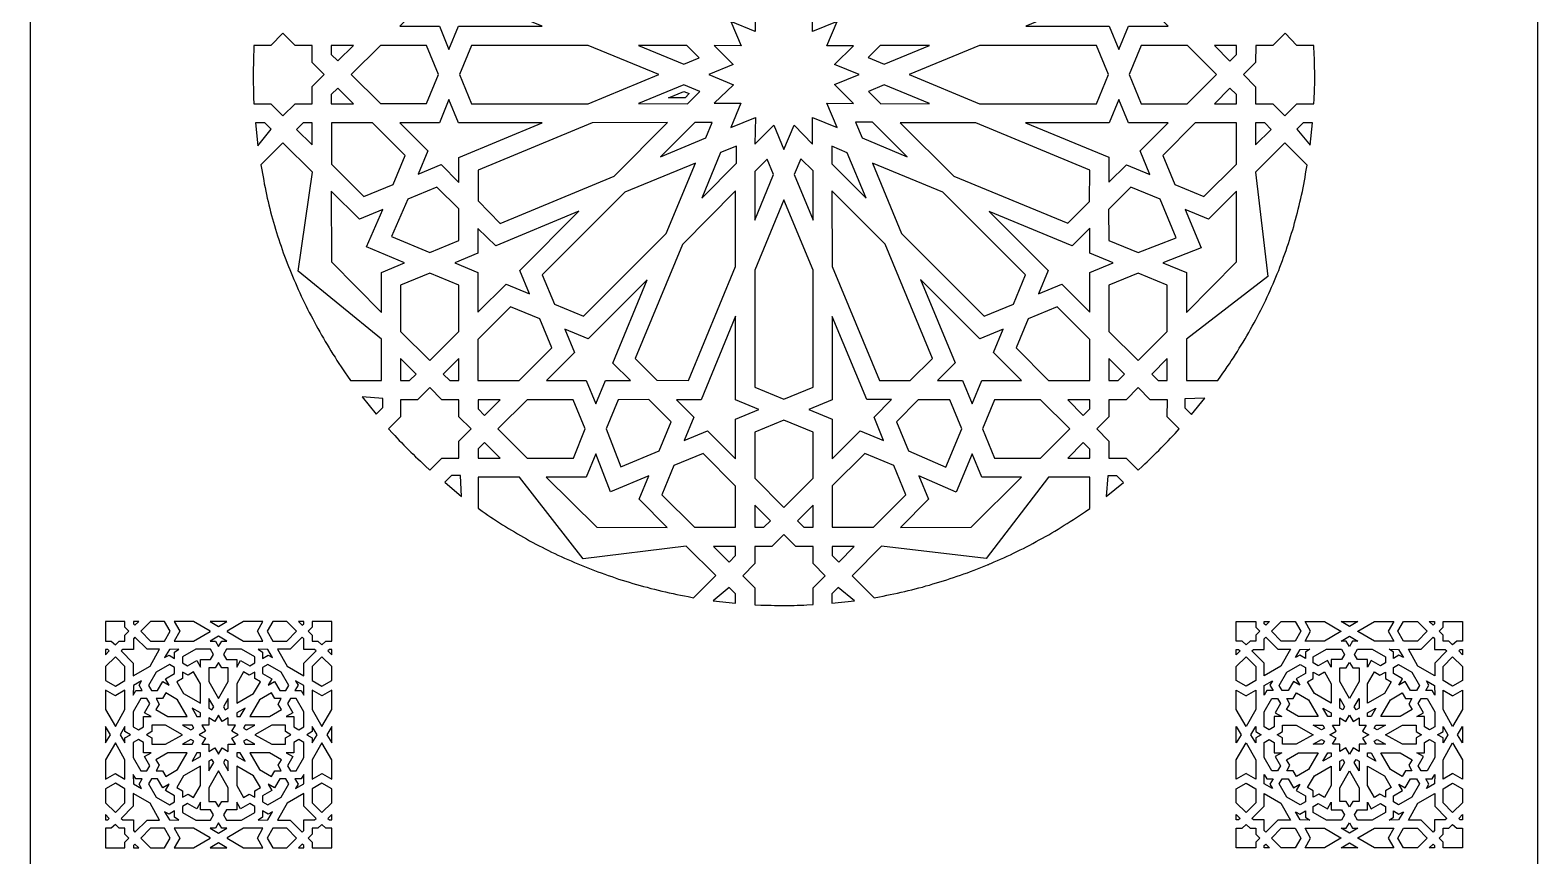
# Model space of a CAD drawing. Extents: x -500 to 500, y -1000 to 1000.
# Drawn here: x -500 to 500, y -80 to 467 of the extents above; entities that cross this region are included whole.
import ezdxf

# ---------------------------------------------------------------- set-up
doc = ezdxf.new("R2010")
doc.units = 0
doc.layers.add('LAYER_1', color=18, linetype='CONTINUOUS')

msp = doc.modelspace()

# ---------------------------------------------------------------- linework, layer by layer
at = {"layer": 'LAYER_1'}
for points in [[(-500, -1000), (500, -1000), (500, 1000), (-500, 1000)], [(-242.7, 503.8), (-236.3, 488.4), (-254.9, 469.7), (-228.6, 469.7), (-222.2, 454.3), (-215.8, 469.8), (-160.3, 469.7), (-215.6, 492.5), (-215.6, 509.1), (-227.3, 497.4)], [(222.1, 454.3), (228.5, 469.7), (254.8, 469.7), (236.2, 488.3), (242.6, 503.8), (227.2, 497.4), (215.4, 509.1), (215.4, 492.7), (160.3, 469.7), (215.7, 469.7)], [(-332.3, 465.1), (-340.3, 457), (-351.6, 457), (-351.7, 452.9), (-351.8, 450.8), (-351.9, 448.6), (-351.9, 446.4), (-351.9, 444.2), (-352, 442.1), (-352, 439.9), (-352, 437.7), (-352, 435.5), (-352, 433.3), (-352, 431.2), (-351.9, 429), (-351.9, 426.8), (-351.8, 424.6), (-351.8, 422.4), (-351.6, 418.3), (-340.4, 418.3), (-332.3, 410.3), (-324.3, 418.3), (-313, 418.3), (-313, 429.7), (-304.9, 437.7), (-313, 445.7), (-313, 457), (-324.3, 457)], [(340.2, 418.3), (351.4, 418.3), (351.6, 421.3), (351.7, 422.4), (351.7, 423.5), (351.8, 424.6), (351.8, 425.7), (351.9, 426.8), (351.9, 428.9), (352, 431.1), (352, 433.3), (352, 435.5), (352, 437.7), (352, 439.9), (351.9, 442), (351.9, 444.2), (351.9, 446.4), (351.8, 448.6), (351.7, 450.7), (351.5, 457), (340.2, 457), (332.3, 465), (324.2, 457), (312.9, 457), (312.8, 445.7), (304.8, 437.7), (312.8, 429.6), (312.8, 418.3), (324.2, 418.3), (332.2, 410.3)], [(-300.3, 457), (-300.3, 451), (-296, 446.7), (-285.6, 457)], [(-287, 437.7), (-267.7, 418.4), (-237.1, 418.4), (-229.1, 437.7), (-237.1, 457), (-267.6, 457)], [(-207.3, 457), (-215.3, 437.7), (-207.3, 418.3), (-129.8, 418.3), (-83.1, 437.7), (-129.8, 457)], [(-96.5, 457), (-66.5, 444.6), (-56.2, 448.8), (-64.4, 457)], [(66.4, 444.5), (96.4, 457), (63.8, 457), (55.8, 448.9)], [(207.2, 418.3), (215.2, 437.7), (207.2, 457), (129.7, 457), (83, 437.7), (129.7, 418.3)], [(286.9, 437.7), (267.6, 457), (237, 457), (229, 437.7), (237, 418.3), (267.5, 418.3)], [(295.8, 446.6), (300.1, 450.9), (300.1, 457), (285.5, 457)], [(-66.5, 430.8), (-96.5, 418.4), (-63.9, 418.3), (-55.9, 426.4)], [(96.4, 418.4), (66.4, 430.8), (56.1, 426.5), (64.3, 418.3)], [(-296, 428.7), (-300.3, 424.4), (-300.3, 418.3), (-285.6, 418.3)], [(-222.2, 421.1), (-228.6, 405.6), (-254.9, 405.6), (-236.3, 387), (-242.7, 371.6), (-227.3, 378), (-215.6, 366.2), (-215.6, 382.7), (-160.5, 405.7), (-215.8, 405.6)], [(-66.5, 426.5), (-62.9, 425), (-65.6, 422.3), (-76.5, 422.3)], [(242.6, 371.5), (236.2, 387), (254.8, 405.6), (228.5, 405.6), (222.1, 421.1), (215.7, 405.6), (160.2, 405.6), (215.5, 382.9), (215.5, 366.3), (227.2, 377.9)], [(300.1, 418.3), (300.1, 424.4), (295.8, 428.7), (285.5, 418.3)], [(-340.1, 401.5), (-344.3, 405.6), (-350.5, 405.6), (-348.9, 390.5)], [(-313, 405.6), (-319, 405.6), (-323.3, 401.3), (-312.9, 391)], [(-251.3, 384), (-272.9, 405.6), (-300.2, 405.6), (-300.2, 378.3), (-278.6, 356.7), (-259.3, 364.7)], [(-77.2, 405.9), (-127.3, 405.6), (-202.9, 374.3), (-202.9, 354), (-188.3, 339), (-112.7, 370.4)], [(-47.6, 405.9), (-59.2, 405.9), (-81.9, 383.1), (-51.9, 395.6)], [(51.8, 395.6), (81.8, 383.1), (58.8, 406.2), (47.4, 406.2)], [(77, 405.6), (112.6, 370.4), (188.2, 339.1), (202.6, 353.4), (202.8, 374.3), (127.2, 405.6)], [(278.5, 356.7), (300.1, 378.3), (300.1, 405.6), (272.8, 405.6), (251.2, 384), (259.2, 364.7)], [(312.8, 391), (323.2, 401.3), (318.9, 405.6), (312.8, 405.6)], [(349, 390.8), (350.6, 405.6), (344.3, 405.6), (340.2, 401.5)], [(-332.3, 392.4), (-346.9, 377.8), (-346.3, 374.5), (-345.9, 372.1), (-345.5, 369.8), (-345.1, 367.4), (-344.7, 365.1), (-344.2, 362.8), (-343.7, 360.4), (-343.2, 358.1), (-342.7, 355.8), (-342.2, 353.5), (-341.6, 351.2), (-341.1, 348.9), (-340.5, 346.6), (-339.9, 344.3), (-339.2, 342), (-338.6, 339.7), (-337.9, 337.5), (-337.3, 335.2), (-336.6, 332.9), (-335.9, 330.7), (-335.1, 328.4), (-334.4, 326.2), (-333.6, 323.9), (-332.9, 321.7), (-332.1, 319.4), (-331.2, 317.2), (-330.4, 315), (-329.6, 312.7), (-328.7, 310.5), (-327.8, 308.3), (-326.9, 306.1), (-326, 303.9), (-325.1, 301.7), (-324.1, 299.5), (-323.2, 297.3), (-322.2, 295.1), (-321.2, 292.9), (-320.2, 290.7), (-319.1, 288.6), (-318.1, 286.4), (-317, 284.2), (-316, 282.1), (-314.9, 279.9), (-313.7, 277.8), (-312.6, 275.6), (-311.5, 273.5), (-310.3, 271.3), (-309.1, 269.2), (-307.9, 267.1), (-306.7, 264.9), (-305.5, 262.8), (-304.3, 260.7), (-303, 258.6), (-301.7, 256.5), (-300.5, 254.4), (-299.2, 252.3), (-297.8, 250.2), (-296.5, 248.1), (-295.2, 246), (-293.8, 243.9), (-292.4, 241.8), (-291, 239.8), (-289.6, 237.7), (-287.6, 234.8), (-267, 234.8), (-267, 262.2), (-322.3, 307.2), (-312.8, 372.9)], [(-42.2, 385.9), (-54.6, 355.8), (-31.5, 378.9), (-31.6, 390.2)], [(54.5, 355.8), (42, 385.8), (31.7, 390.1), (31.7, 378.5)], [(287.7, 234.8), (289.7, 237.6), (291.1, 239.7), (292.6, 241.7), (294, 243.8), (295.4, 245.8), (296.7, 247.9), (298.1, 249.9), (299.4, 252), (300.7, 254.1), (302, 256.2), (303.3, 258.2), (304.6, 260.3), (305.8, 262.4), (307, 264.5), (308.3, 266.6), (309.5, 268.8), (310.6, 270.9), (311.8, 273), (312.9, 275.1), (314.1, 277.3), (315.2, 279.4), (316.3, 281.5), (317.3, 283.7), (318.4, 285.9), (319.5, 288), (320.5, 290.2), (321.5, 292.4), (322.5, 294.5), (323.4, 296.7), (324.4, 298.9), (325.3, 301.1), (326.3, 303.3), (327.2, 305.5), (328.1, 307.7), (328.9, 309.9), (329.8, 312.2), (330.6, 314.4), (331.4, 316.6), (332.2, 318.9), (333, 321.1), (333.8, 323.4), (334.6, 325.6), (335.3, 327.9), (336, 330.2), (336.7, 332.4), (337.4, 334.7), (338.1, 337), (338.7, 339.3), (339.3, 341.6), (340, 343.9), (340.5, 346.2), (341.1, 348.5), (341.7, 350.8), (342.2, 353.1), (342.8, 355.5), (343.3, 357.8), (343.8, 360.1), (344.3, 362.5), (344.7, 364.8), (345.2, 367.2), (345.6, 369.5), (346, 371.9), (346.4, 374.3), (346.9, 377.6), (332.2, 392.4), (312.7, 373), (321, 303.7), (266.9, 262.3), (266.9, 234.8)], [(-19.4, 341.2), (-6.9, 371.3), (-11.2, 381.6), (-19.4, 373.4)], [(6.8, 371.3), (19.3, 341.2), (19.3, 373.8), (11.2, 381.8)], [(-160.3, 304.8), (-152.3, 285.4), (-132.9, 277.4), (-78.1, 332.2), (-58.8, 379), (-105.5, 359.6)], [(132.8, 277.4), (152.2, 285.4), (160.2, 304.8), (105.4, 359.6), (58.6, 379), (78, 332.3)], [(-300.3, 360.4), (-300.2, 313.5), (-267, 280), (-267, 306.4), (-251.6, 312.8), (-277, 323.4), (-266, 348.2), (-281.6, 341.7)], [(-215.6, 348.7), (-230.3, 363), (-249.6, 355), (-260.4, 330.3), (-235, 319.7), (-215.6, 327.7)], [(-32.1, 360.6), (-67.3, 325), (-98.7, 249.4), (-84.3, 235), (-63.4, 234.8), (-32.1, 310.5)], [(31.8, 360.5), (32, 310.5), (63.3, 234.8), (83.7, 234.8), (98.6, 249.4), (67.2, 325.1)], [(215.5, 327.7), (234.9, 319.7), (260, 329.5), (249.5, 355), (230.1, 363), (215.3, 348.1)], [(266.9, 280), (300.1, 313.5), (300.2, 360.4), (281.5, 341.7), (266.1, 348.1), (276.6, 322.7), (251.3, 312.9), (266.9, 306.4)], [(-19.4, 230.4), (-0.1, 222.4), (19.3, 230.4), (19.3, 307.9), (-0.1, 354.7), (-19.4, 308)], [(-218.4, 312.9), (-203, 306.5), (-203, 280.1), (-184.3, 298.7), (-168.9, 292.3), (-175.3, 307.8), (-136, 347), (-191.2, 324), (-203, 335.7), (-203, 319.3)], [(168.8, 292.3), (184.2, 298.7), (202.8, 280.1), (202.8, 306.4), (218.3, 312.8), (202.8, 319.2), (202.8, 335.8), (191.2, 324.2), (136, 346.9), (175.2, 307.8)], [(-254.3, 298), (-254.3, 267.4), (-235, 248.1), (-215.6, 267.4), (-215.6, 298), (-235, 306)], [(-145.4, 268.8), (-139, 253.4), (-157.6, 234.8), (-131.3, 234.8), (-124.9, 219.3), (-118.5, 234.8), (-101.9, 234.8), (-113.6, 246.4), (-90.8, 301.6), (-129.9, 262.4)], [(124.8, 219.3), (131.2, 234.8), (157.5, 234.8), (138.9, 253.4), (145.3, 268.8), (129.8, 262.4), (90.6, 301.7), (113.6, 246.5), (101.9, 234.8), (118.4, 234.8)], [(234.9, 248.1), (254.2, 267.4), (254.2, 298), (234.9, 306), (215.5, 298), (215.5, 267.4)], [(-203, 234.8), (-175.6, 234.8), (-154, 256.4), (-162, 275.7), (-181.4, 283.7), (-203, 262.1)], [(202.8, 234.8), (202.8, 262.1), (181.2, 283.7), (161.9, 275.7), (153.9, 256.4), (175.5, 234.8)], [(-66.2, 195), (-50.7, 201.4), (-32.1, 182.8), (-32.1, 209.1), (-16.7, 215.5), (-32.1, 221.9), (-32.1, 277.4), (-54.9, 222.1), (-71.4, 222.1), (-59.8, 210.5)], [(16.5, 215.5), (32, 209.1), (32, 182.8), (50.6, 201.4), (66.1, 195), (59.7, 210.5), (71.4, 222.2), (54.9, 222.2), (32, 277.3), (32, 221.9)], [(-254.3, 249.5), (-254.3, 234.8), (-248.3, 234.8), (-244, 239.1)], [(-226, 239.1), (-221.7, 234.8), (-215.6, 234.8), (-215.6, 249.5)], [(215.5, 234.8), (221.6, 234.8), (225.9, 239.1), (215.5, 249.5)], [(243.9, 239.1), (248.2, 234.8), (254.2, 234.8), (254.2, 249.5)], [(-262.3, 202.8), (-259.6, 199.8), (-258.2, 198.3), (-256.7, 196.7), (-255.2, 195.1), (-253.7, 193.6), (-252.2, 192), (-250.7, 190.5), (-249.1, 188.9), (-247.6, 187.4), (-246, 185.9), (-244.4, 184.3), (-242.8, 182.8), (-241.2, 181.3), (-239.6, 179.8), (-238, 178.3), (-234.9, 175.4), (-227, 183.4), (-215.7, 183.4), (-215.7, 194.7), (-207.6, 202.8), (-215.7, 210.8), (-215.7, 222.1), (-227, 222.1), (-235, 230.1), (-243, 222.1), (-254.4, 222.1), (-254.4, 210.8)], [(234.8, 175.4), (237.8, 178.1), (239.3, 179.6), (240.9, 181), (242.5, 182.5), (244, 184), (245.6, 185.5), (247.1, 187), (248.7, 188.5), (250.2, 190.1), (251.8, 191.7), (253.3, 193.2), (254.8, 194.8), (256.3, 196.5), (257.9, 198.1), (259.4, 199.7), (262.2, 202.8), (254.2, 210.7), (254.3, 222), (242.9, 222), (234.9, 230.1), (226.9, 222.1), (215.5, 222.1), (215.5, 210.7), (207.5, 202.7), (215.5, 194.7), (215.5, 183.4), (226.9, 183.4)], [(-279.7, 223.9), (-270.5, 212.5), (-266.1, 217), (-266.1, 222.9)], [(-202.9, 222.1), (-202.9, 216), (-198.6, 211.7), (-188.3, 222.1)], [(-189.7, 202.7), (-170.3, 183.4), (-139.7, 183.4), (-131.8, 202.7), (-139.8, 222.1), (-170.3, 222.1)], [(-110, 222.1), (-118, 202.8), (-108.2, 177.6), (-82.8, 188.1), (-74.8, 207.5), (-89.6, 222.3)], [(74.6, 207.5), (82.6, 188.2), (107.4, 177.3), (117.9, 202.7), (109.9, 222.1), (88.9, 222.1)], [(139.6, 183.4), (170.2, 183.4), (189.6, 202.7), (170.2, 222.1), (139.7, 222.1), (131.6, 202.7)], [(198.5, 211.7), (202.8, 216), (202.8, 222.1), (188.2, 222.1)], [(270.3, 212.2), (279.2, 223.1), (265.9, 222.6), (265.9, 216.6)], [(-0.1, 150.7), (19.3, 170.1), (19.3, 200.6), (-0.1, 208.6), (-19.4, 200.6), (-19.4, 170.1)], [(-198.6, 193.7), (-202.9, 189.5), (-202.9, 183.4), (-188.3, 183.4)], [(188.2, 183.4), (202.8, 183.4), (202.8, 189.4), (198.5, 193.7)], [(-157.7, 170.7), (-124.2, 137.5), (-77.4, 137.4), (-96, 156.1), (-89.6, 171.5), (-115.1, 161), (-124.8, 186.3), (-131.3, 170.7)], [(-81.1, 159.1), (-59.4, 137.5), (-32.1, 137.5), (-32.1, 164.8), (-53.7, 186.4), (-73.1, 178.4)], [(32, 137.5), (59.3, 137.5), (80.9, 159.1), (72.9, 178.4), (53.6, 186.4), (32, 164.9)], [(77.2, 137.4), (124.1, 137.5), (157.6, 170.7), (131.2, 170.7), (124.8, 186.1), (114.2, 160.7), (89.5, 171.7), (95.9, 156.1)], [(-225, 167.4), (-213.8, 157.8), (-214.6, 171.8), (-220.6, 171.8)], [(-202.9, 150.1), (-200.2, 148.2), (-198.3, 146.9), (-196.4, 145.6), (-194.5, 144.3), (-192.6, 143), (-190.6, 141.7), (-188.7, 140.5), (-186.7, 139.2), (-184.8, 138), (-182.8, 136.8), (-180.8, 135.6), (-178.8, 134.4), (-176.8, 133.2), (-174.8, 132.1), (-172.8, 130.9), (-170.7, 129.8), (-168.7, 128.6), (-166.6, 127.5), (-164.6, 126.4), (-162.5, 125.3), (-160.4, 124.3), (-158.3, 123.2), (-156.2, 122.1), (-154.1, 121.1), (-152, 120.1), (-149.9, 119.1), (-147.7, 118.1), (-145.6, 117.1), (-143.4, 116.1), (-141.2, 115.2), (-139, 114.2), (-136.8, 113.3), (-134.6, 112.4), (-132.4, 111.5), (-130.2, 110.6), (-128, 109.7), (-125.7, 108.9), (-123.5, 108), (-121.2, 107.2), (-118.9, 106.4), (-116.6, 105.6), (-114.3, 104.8), (-112, 104), (-109.7, 103.2), (-107.4, 102.5), (-105, 101.8), (-102.7, 101), (-100.3, 100.3), (-97.9, 99.6), (-95.5, 99), (-93.2, 98.3), (-90.7, 97.7), (-88.3, 97), (-85.9, 96.4), (-83.5, 95.8), (-81, 95.2), (-78.5, 94.6), (-76.1, 94.1), (-73.6, 93.5), (-71.1, 93), (-68.6, 92.5), (-66.1, 92), (-63.5, 91.5), (-60, 90.8), (-45.3, 105.5), (-64.8, 124.9), (-133.2, 116.5), (-175.4, 170.7), (-202.9, 170.7)], [(45.3, 105.4), (59.9, 90.8), (63.3, 91.4), (65.7, 91.9), (68.2, 92.4), (70.5, 92.9), (72.9, 93.4), (75.3, 93.9), (77.7, 94.4), (80.1, 95), (82.4, 95.5), (84.8, 96.1), (87.1, 96.7), (89.5, 97.3), (91.8, 97.9), (94.1, 98.6), (96.5, 99.2), (98.8, 99.9), (101.1, 100.6), (103.4, 101.3), (105.7, 102), (108, 102.7), (110.3, 103.5), (112.5, 104.2), (114.8, 105), (117.1, 105.8), (119.3, 106.6), (121.6, 107.4), (123.8, 108.2), (126.1, 109.1), (128.3, 109.9), (130.5, 110.8), (132.7, 111.7), (134.9, 112.6), (135.4, 112.8), (135.9, 112.8), (136.4, 113.2), (137.1, 113.5), (139.3, 114.5), (141.5, 115.4), (143.7, 116.4), (145.9, 117.3), (148, 118.3), (150.2, 119.3), (152.3, 120.4), (154.5, 121.4), (156.6, 122.5), (158.8, 123.5), (160.9, 124.6), (163, 125.7), (165.1, 126.8), (167.2, 128), (169.3, 129.1), (171.4, 130.3), (173.5, 131.4), (175.6, 132.6), (177.7, 133.8), (179.7, 135), (181.8, 136.3), (183.8, 137.5), (185.9, 138.8), (187.9, 140.1), (189.9, 141.3), (192, 142.6), (194, 144), (196, 145.3), (198, 146.7), (200, 148), (202.8, 150), (202.8, 170.7), (175.4, 170.7), (134.2, 116.9), (64.7, 124.9)], [(213.7, 157.9), (225.2, 167.1), (220.8, 171.6), (214.8, 171.6)], [(-19.4, 137.5), (-13.3, 137.5), (-9, 141.8), (-19.4, 152.1)], [(8.9, 141.8), (13.2, 137.5), (19.3, 137.5), (19.3, 152.1)], [(-19.4, 97.4), (-19.4, 86.1), (-15.3, 85.9), (-13, 85.9), (-10.8, 85.8), (-8.6, 85.8), (-6.4, 85.7), (-4.2, 85.7), (-2, 85.7), (0.2, 85.7), (2.3, 85.7), (4.5, 85.7), (6.7, 85.7), (8.8, 85.8), (11, 85.8), (13.1, 85.9), (15.2, 86), (19.3, 86.2), (19.3, 97.4), (27.3, 105.4), (19.3, 113.4), (19.3, 124.8), (7.9, 124.8), (-0.1, 132.8), (-8.1, 124.8), (-19.4, 124.8), (-19.4, 113.4), (-27.4, 105.4)], [(-46.8, 124.8), (-36.4, 114.4), (-32.1, 118.7), (-32.1, 124.8)], [(32, 124.8), (32, 118.7), (36.3, 114.4), (46.6, 124.8)], [(-47, 88.8), (-32.1, 87.2), (-32.1, 93.4), (-36.3, 97.6)], [(31.8, 93.4), (31.8, 87.1), (46.8, 88.7), (35.9, 97.5)], [(-450, 65.9), (-450, 65.8), (-450, 62.1), (-446.2, 62.1), (-443.5, 59.5), (-440.9, 62.1), (-437.1, 62.1), (-437.1, 65.9), (-434.5, 68.6), (-437.1, 71.2), (-437.1, 75), (-440.9, 75), (-446.2, 75), (-450, 75), (-450, 71.3), (-450, 71.2), (-450, 68.6)], [(-430.5, 72.5), (-428, 75), (-431.5, 75), (-431.5, 73.5)], [(-410.9, 75), (-420.2, 75), (-426.6, 68.6), (-420.2, 62.1), (-410.9, 62.1), (-407.1, 68.6)], [(-391.6, 75), (-404.4, 75), (-400.7, 68.6), (-404.4, 62.1), (-391.6, 62.1), (-380.6, 68.5), (-380.6, 68.5), (-380.6, 68.6)], [(-379.1, 75), (-380.5, 75), (-375, 71.8), (-369.5, 75), (-370.9, 75)], [(-369.4, 68.6), (-369.4, 68.6), (-369.4, 68.5), (-358.4, 62.1), (-345.6, 62.1), (-349.3, 68.6), (-345.6, 75), (-358.4, 75)], [(-323.4, 68.6), (-329.8, 75), (-339.1, 75), (-342.9, 68.6), (-339.1, 62.1), (-329.8, 62.1)], [(-318.5, 73.5), (-318.5, 75), (-322, 75), (-319.5, 72.5)], [(-309.1, 75), (-312.9, 75), (-312.9, 71.2), (-315.5, 68.6), (-312.9, 65.9), (-312.9, 62.1), (-309.1, 62.1), (-306.5, 59.5), (-303.8, 62.1), (-300, 62.1), (-300, 65.8), (-300, 65.9), (-300, 68.6), (-300, 71.2), (-300, 71.3), (-300, 75), (-303.8, 75)], [(309.1, 75), (312.9, 75), (312.9, 71.2), (315.5, 68.6), (312.9, 65.9), (312.9, 62.1), (309.1, 62.1), (306.5, 59.5), (303.8, 62.1), (300, 62.1), (300, 65.8), (300, 65.9), (300, 68.6), (300, 71.2), (300, 71.3), (300, 75), (303.8, 75)], [(318.5, 73.5), (318.5, 75), (322, 75), (319.5, 72.5)], [(323.4, 68.6), (329.8, 75), (339.1, 75), (342.9, 68.6), (339.1, 62.1), (329.8, 62.1)], [(369.4, 68.6), (369.4, 68.6), (369.4, 68.5), (358.4, 62.1), (345.6, 62.1), (349.3, 68.6), (345.6, 75), (358.4, 75)], [(379.1, 75), (380.5, 75), (375, 71.8), (369.5, 75), (370.9, 75)], [(391.6, 75), (404.4, 75), (400.7, 68.6), (404.4, 62.1), (391.6, 62.1), (380.6, 68.5), (380.6, 68.5), (380.6, 68.6)], [(410.9, 75), (420.2, 75), (426.6, 68.6), (420.2, 62.1), (410.9, 62.1), (407.1, 68.6)], [(430.5, 72.5), (428, 75), (431.5, 75), (431.5, 73.5)], [(450, 65.9), (450, 65.8), (450, 62.1), (446.2, 62.1), (443.5, 59.5), (440.9, 62.1), (437.1, 62.1), (437.1, 65.9), (434.5, 68.6), (437.1, 71.2), (437.1, 75), (440.9, 75), (446.2, 75), (450, 75), (450, 71.3), (450, 71.2), (450, 68.6)], [(-438.6, 56.5), (-439.6, 55.5), (-431.6, 47.5), (-431.6, 39.1), (-420.5, 45.5), (-414.1, 56.6), (-422.5, 56.6), (-430.5, 64.6), (-431.5, 63.6), (-431.5, 56.5)], [(-369.5, 62.1), (-375, 65.3), (-380.5, 62.1), (-377.1, 62.1), (-375, 58.5), (-372.9, 62.1)], [(-318.5, 56.5), (-318.5, 63.6), (-319.5, 64.6), (-327.5, 56.6), (-335.9, 56.6), (-329.5, 45.5), (-318.4, 39.1), (-318.4, 47.5), (-310.4, 55.5), (-311.4, 56.5)], [(318.5, 56.5), (318.5, 63.6), (319.5, 64.6), (327.5, 56.6), (335.9, 56.6), (329.5, 45.5), (318.4, 39.1), (318.4, 47.5), (310.4, 55.5), (311.4, 56.5)], [(369.5, 62.1), (375, 65.3), (380.5, 62.1), (377.1, 62.1), (375, 58.5), (372.9, 62.1)], [(438.6, 56.5), (439.6, 55.5), (431.6, 47.5), (431.6, 39.1), (420.5, 45.5), (414.1, 56.6), (422.5, 56.6), (430.5, 64.6), (431.5, 63.6), (431.5, 56.5)], [(-448.5, 56.5), (-450, 56.5), (-450, 53), (-447.5, 55.5)], [(-450, 45.2), (-450, 35.9), (-443.5, 32.1), (-437.1, 35.9), (-437.1, 45.2), (-443.5, 51.6)], [(-407.9, 52.7), (-404.2, 50.6), (-404.2, 54.8), (-401.3, 56.6), (-407.6, 56.5), (-410.8, 51.1)], [(-399, 51.5), (-399, 47.6), (-395.6, 45.6), (-389.5, 49.2), (-387, 44.8), (-387, 49.8), (-380.3, 49.8), (-378.3, 53.2), (-380.3, 56.6), (-390.2, 56.6)], [(-369.7, 56.6), (-371.7, 53.2), (-369.7, 49.8), (-363, 49.8), (-363, 44.8), (-360.5, 49.2), (-354.4, 45.6), (-351, 47.6), (-351, 51.5), (-359.8, 56.6)], [(-348.7, 56.6), (-345.8, 54.8), (-345.8, 50.6), (-342.1, 52.7), (-339.2, 51.1), (-342.4, 56.5)], [(-306.5, 32.1), (-300, 35.9), (-300, 45.2), (-306.5, 51.6), (-312.9, 45.2), (-312.9, 35.9)], [(-301.5, 56.5), (-302.5, 55.5), (-300, 53), (-300, 56.5)], [(301.5, 56.5), (302.5, 55.5), (300, 53), (300, 56.5)], [(306.5, 32.1), (300, 35.9), (300, 45.2), (306.5, 51.6), (312.9, 45.2), (312.9, 35.9)], [(348.7, 56.6), (345.8, 54.8), (345.8, 50.6), (342.1, 52.7), (339.2, 51.1), (342.4, 56.5)], [(369.7, 56.6), (371.7, 53.2), (369.7, 49.8), (363, 49.8), (363, 44.8), (360.5, 49.2), (354.4, 45.6), (351, 47.6), (351, 51.5), (359.8, 56.6)], [(399, 51.5), (399, 47.6), (395.6, 45.6), (389.5, 49.2), (387, 44.8), (387, 49.8), (380.3, 49.8), (378.3, 53.2), (380.3, 56.6), (390.2, 56.6)], [(407.9, 52.7), (404.2, 50.6), (404.2, 54.8), (401.3, 56.6), (407.6, 56.5), (410.8, 51.1)], [(450, 45.2), (450, 35.9), (443.5, 32.1), (437.1, 35.9), (437.1, 45.2), (443.5, 51.6)], [(448.5, 56.5), (450, 56.5), (450, 53), (447.5, 55.5)], [(-421.5, 32.6), (-419.5, 29.2), (-415.6, 29.2), (-412.1, 35.3), (-407.8, 32.8), (-410.3, 37.1), (-404.2, 40.6), (-404.2, 44.5), (-407.6, 46.5), (-416.4, 41.4)], [(-387, 33.7), (-391.6, 41.6), (-395.3, 39.4), (-399, 41.5), (-399, 37.3), (-402.7, 35.1), (-398.2, 27.2), (-387, 20.8)], [(-377.2, 44.3), (-381.4, 44.3), (-381.4, 35.2), (-375, 24), (-368.6, 35.2), (-368.6, 44.3), (-372.8, 44.3), (-375, 47.9)], [(-363, 20.8), (-351.8, 27.2), (-347.3, 35.1), (-351, 37.3), (-351, 41.5), (-354.7, 39.4), (-358.4, 41.6), (-363, 33.7)], [(-328.5, 32.6), (-333.6, 41.4), (-342.4, 46.5), (-345.8, 44.5), (-345.8, 40.6), (-339.7, 37.1), (-342.2, 32.8), (-337.9, 35.3), (-334.4, 29.2), (-330.5, 29.2)], [(328.5, 32.6), (333.6, 41.4), (342.4, 46.5), (345.8, 44.5), (345.8, 40.6), (339.7, 37.1), (342.2, 32.8), (337.9, 35.3), (334.4, 29.2), (330.5, 29.2)], [(363, 20.8), (351.8, 27.2), (347.3, 35.1), (351, 37.3), (351, 41.5), (354.7, 39.4), (358.4, 41.6), (363, 33.7)], [(377.2, 44.3), (381.4, 44.3), (381.4, 35.2), (375, 24), (368.6, 35.2), (368.6, 44.3), (372.8, 44.3), (375, 47.9)], [(387, 33.7), (391.6, 41.6), (395.3, 39.4), (399, 41.5), (399, 37.3), (402.7, 35.1), (398.2, 27.2), (387, 20.8)], [(421.5, 32.6), (419.5, 29.2), (415.6, 29.2), (412.1, 35.3), (407.8, 32.8), (410.3, 37.1), (404.2, 40.6), (404.2, 44.5), (407.6, 46.5), (416.4, 41.4)], [(-431.5, 32.6), (-431.6, 26.3), (-429.8, 29.2), (-425.6, 29.2), (-427.7, 32.9), (-426.1, 35.8)], [(-320.2, 29.2), (-318.4, 26.3), (-318.5, 32.6), (-323.9, 35.8), (-322.3, 32.9), (-324.4, 29.2)], [(320.2, 29.2), (318.4, 26.3), (318.5, 32.6), (323.9, 35.8), (322.3, 32.9), (324.4, 29.2)], [(431.5, 32.6), (431.6, 26.3), (429.8, 29.2), (425.6, 29.2), (427.7, 32.9), (426.1, 35.8)], [(-437.1, 16.6), (-437.1, 29.4), (-443.2, 25.9), (-443.5, 25.8), (-443.9, 25.9), (-450, 29.4), (-450, 16.6), (-443.5, 5.5)], [(-424.8, 12), (-419.8, 12), (-424.2, 14.5), (-420.6, 20.6), (-422.6, 24), (-426.5, 24), (-431.6, 15.2), (-431.6, 5.3), (-428.2, 3.3), (-424.8, 5.3)], [(-410.1, 27.7), (-412.3, 24), (-416.5, 24), (-414.4, 20.3), (-416.6, 16.6), (-408.7, 12), (-395.8, 12), (-402.2, 23.2)], [(-379.4, 16.4), (-378.2, 18.4), (-381.4, 24), (-381.4, 17.6)], [(-370.6, 16.4), (-368.6, 17.6), (-368.6, 24), (-371.8, 18.4)], [(-347.8, 23.2), (-354.2, 12), (-341.3, 12), (-333.4, 16.6), (-335.6, 20.3), (-333.5, 24), (-337.7, 24), (-339.9, 27.7)], [(-323.5, 24), (-327.4, 24), (-329.4, 20.6), (-325.8, 14.5), (-330.2, 12), (-325.2, 12), (-325.2, 5.3), (-321.8, 3.3), (-318.4, 5.3), (-318.4, 15.2)], [(-300, 29.4), (-306.1, 25.9), (-306.5, 25.8), (-306.8, 25.9), (-312.9, 29.4), (-312.9, 16.6), (-306.5, 5.5), (-300, 16.6)], [(300, 29.4), (306.1, 25.9), (306.5, 25.8), (306.8, 25.9), (312.9, 29.4), (312.9, 16.6), (306.5, 5.5), (300, 16.6)], [(323.5, 24), (327.4, 24), (329.4, 20.6), (325.8, 14.5), (330.2, 12), (325.2, 12), (325.2, 5.3), (321.8, 3.3), (318.4, 5.3), (318.4, 15.2)], [(347.8, 23.2), (354.2, 12), (341.3, 12), (333.4, 16.6), (335.6, 20.3), (333.5, 24), (337.7, 24), (339.9, 27.7)], [(370.6, 16.4), (368.6, 17.6), (368.6, 24), (371.8, 18.4)], [(379.4, 16.4), (378.2, 18.4), (381.4, 24), (381.4, 17.6)], [(410.1, 27.7), (412.3, 24), (416.5, 24), (414.4, 20.3), (416.6, 16.6), (408.7, 12), (395.8, 12), (402.2, 23.2)], [(424.8, 12), (419.8, 12), (424.2, 14.5), (420.6, 20.6), (422.6, 24), (426.5, 24), (431.6, 15.2), (431.6, 5.3), (428.2, 3.3), (424.8, 5.3)], [(437.1, 16.6), (437.1, 29.4), (443.2, 25.9), (443.5, 25.8), (443.9, 25.9), (450, 29.4), (450, 16.6), (443.5, 5.5)], [(-387, 12), (-387, 14.4), (-392.6, 17.6), (-389.4, 12)], [(-368.6, 6.4), (-368.6, 11.2), (-372.6, 8.8), (-375, 12.9), (-377.4, 8.8), (-381.4, 11.2), (-381.4, 6.4), (-386.2, 6.4), (-383.8, 2.4), (-387.9, 0), (-383.8, -2.4), (-386.2, -6.4), (-381.4, -6.4), (-381.4, -11.2), (-377.4, -8.8), (-375, -12.9), (-372.6, -8.8), (-368.6, -11.2), (-368.6, -6.4), (-363.8, -6.4), (-366.2, -2.4), (-362.1, 0), (-366.2, 2.4), (-363.8, 6.4)], [(-363, 12), (-360.6, 12), (-357.4, 17.6), (-363, 14.4)], [(363, 12), (360.6, 12), (357.4, 17.6), (363, 14.4)], [(368.6, 6.4), (368.6, 11.2), (372.6, 8.8), (375, 12.9), (377.4, 8.8), (381.4, 11.2), (381.4, 6.4), (386.2, 6.4), (383.8, 2.4), (387.9, 0), (383.8, -2.4), (386.2, -6.4), (381.4, -6.4), (381.4, -11.2), (377.4, -8.8), (375, -12.9), (372.6, -8.8), (368.6, -11.2), (368.6, -6.4), (363.8, -6.4), (366.2, -2.4), (362.1, 0), (366.2, 2.4), (363.8, 6.4)], [(387, 12), (387, 14.4), (392.6, 17.6), (389.4, 12)], [(-450, 5.5), (-450, 2.2), (-450, 2.1), (-450, 0), (-450, -2.1), (-450, -2.2), (-450, -5.5), (-446.8, 0)], [(-437.1, 2.1), (-437.1, 5.5), (-440.3, 0), (-437.1, -5.5), (-437.1, -2.1), (-433.5, 0)], [(-410.2, -6.4), (-399, 0), (-410.2, 6.4), (-419.3, 6.4), (-419.3, 2.2), (-422.9, 0), (-419.3, -2.2), (-419.3, -6.4)], [(-399, 6.4), (-393.4, 3.2), (-391.4, 4.4), (-392.6, 6.4)], [(-358.6, 4.4), (-356.6, 3.2), (-351, 6.4), (-357.4, 6.4)], [(-339.8, 6.4), (-351, 0), (-339.8, -6.4), (-330.7, -6.4), (-330.7, -2.2), (-327.1, 0), (-330.7, 2.2), (-330.7, 6.4)], [(-312.9, 5.5), (-312.9, 2.1), (-316.5, 0), (-312.9, -2.1), (-312.9, -5.5), (-309.7, 0)], [(-300, -5.5), (-300, -2.2), (-300, -2.1), (-300, 0), (-300, 2.1), (-300, 2.2), (-300, 5.5), (-303.2, 0)], [(300, -5.5), (300, -2.2), (300, -2.1), (300, 0), (300, 2.1), (300, 2.2), (300, 5.5), (303.2, 0)], [(312.9, 5.5), (312.9, 2.1), (316.5, 0), (312.9, -2.1), (312.9, -5.5), (309.7, 0)], [(339.8, 6.4), (351, 0), (339.8, -6.4), (330.7, -6.4), (330.7, -2.2), (327.1, 0), (330.7, 2.2), (330.7, 6.4)], [(358.6, 4.4), (356.6, 3.2), (351, 6.4), (357.4, 6.4)], [(399, 6.4), (393.4, 3.2), (391.4, 4.4), (392.6, 6.4)], [(410.2, -6.4), (399, 0), (410.2, 6.4), (419.3, 6.4), (419.3, 2.2), (422.9, 0), (419.3, -2.2), (419.3, -6.4)], [(437.1, 2.1), (437.1, 5.5), (440.3, 0), (437.1, -5.5), (437.1, -2.1), (433.5, 0)], [(450, 5.5), (450, 2.2), (450, 2.1), (450, 0), (450, -2.1), (450, -2.2), (450, -5.5), (446.8, 0)], [(-443.5, -5.5), (-450, -16.6), (-450, -29.4), (-443.9, -25.9), (-443.5, -25.8), (-443.2, -25.9), (-437.1, -29.4), (-437.1, -16.6)], [(-422.6, -24), (-420.6, -20.6), (-424.2, -14.5), (-419.8, -12), (-424.8, -12), (-424.8, -5.3), (-428.2, -3.3), (-431.6, -5.3), (-431.6, -15.2), (-426.5, -24)], [(-392.6, -6.4), (-391.4, -4.4), (-393.4, -3.2), (-399, -6.4)], [(-356.6, -3.2), (-358.6, -4.4), (-357.4, -6.4), (-351, -6.4)], [(-329.4, -20.6), (-327.4, -24), (-323.5, -24), (-318.4, -15.2), (-318.4, -5.3), (-321.8, -3.3), (-325.2, -5.3), (-325.2, -12), (-330.2, -12), (-325.8, -14.5)], [(-306.1, -25.9), (-300, -29.4), (-300, -16.6), (-306.5, -5.5), (-312.9, -16.6), (-312.9, -29.4), (-306.8, -25.9), (-306.5, -25.8)], [(306.1, -25.9), (300, -29.4), (300, -16.6), (306.5, -5.5), (312.9, -16.6), (312.9, -29.4), (306.8, -25.9), (306.5, -25.8)], [(329.4, -20.6), (327.4, -24), (323.5, -24), (318.4, -15.2), (318.4, -5.3), (321.8, -3.3), (325.2, -5.3), (325.2, -12), (330.2, -12), (325.8, -14.5)], [(356.6, -3.2), (358.6, -4.4), (357.4, -6.4), (351, -6.4)], [(392.6, -6.4), (391.4, -4.4), (393.4, -3.2), (399, -6.4)], [(422.6, -24), (420.6, -20.6), (424.2, -14.5), (419.8, -12), (424.8, -12), (424.8, -5.3), (428.2, -3.3), (431.6, -5.3), (431.6, -15.2), (426.5, -24)], [(443.5, -5.5), (450, -16.6), (450, -29.4), (443.9, -25.9), (443.5, -25.8), (443.2, -25.9), (437.1, -29.4), (437.1, -16.6)], [(-402.2, -23.2), (-395.8, -12), (-408.7, -12), (-416.6, -16.6), (-414.4, -20.3), (-416.5, -24), (-412.3, -24), (-410.1, -27.7)], [(-392.6, -17.6), (-387, -14.4), (-387, -12), (-389.4, -12)], [(-378.2, -18.4), (-379.4, -16.4), (-381.4, -17.6), (-381.4, -24)], [(-370.6, -16.4), (-371.8, -18.4), (-368.6, -24), (-368.6, -17.6)], [(-363, -12), (-363, -14.4), (-357.4, -17.6), (-360.6, -12)], [(-333.4, -16.6), (-341.3, -12), (-354.2, -12), (-347.8, -23.2), (-339.9, -27.7), (-337.7, -24), (-333.5, -24), (-335.6, -20.3)], [(333.4, -16.6), (341.3, -12), (354.2, -12), (347.8, -23.2), (339.9, -27.7), (337.7, -24), (333.5, -24), (335.6, -20.3)], [(363, -12), (363, -14.4), (357.4, -17.6), (360.6, -12)], [(370.6, -16.4), (371.8, -18.4), (368.6, -24), (368.6, -17.6)], [(378.2, -18.4), (379.4, -16.4), (381.4, -17.6), (381.4, -24)], [(392.6, -17.6), (387, -14.4), (387, -12), (389.4, -12)], [(402.2, -23.2), (395.8, -12), (408.7, -12), (416.6, -16.6), (414.4, -20.3), (416.5, -24), (412.3, -24), (410.1, -27.7)], [(-429.8, -29.2), (-431.6, -26.3), (-431.5, -32.6), (-426.1, -35.8), (-427.7, -32.9), (-425.6, -29.2)], [(-415.6, -29.2), (-419.5, -29.2), (-421.5, -32.6), (-416.4, -41.4), (-407.6, -46.5), (-404.2, -44.5), (-404.2, -40.6), (-410.3, -37.1), (-407.8, -32.8), (-412.1, -35.3)], [(-402.7, -35.1), (-399, -37.3), (-399, -41.5), (-395.3, -39.4), (-391.6, -41.6), (-387, -33.7), (-387, -20.8), (-398.2, -27.2)], [(-372.8, -44.3), (-368.6, -44.3), (-368.6, -35.2), (-375, -24), (-381.4, -35.2), (-381.4, -44.3), (-377.2, -44.3), (-375, -47.9)], [(-363, -20.8), (-363, -33.7), (-358.4, -41.6), (-354.7, -39.4), (-351, -41.5), (-351, -37.3), (-347.3, -35.1), (-351.8, -27.2)], [(-328.5, -32.6), (-330.5, -29.2), (-334.4, -29.2), (-337.9, -35.3), (-342.2, -32.8), (-339.7, -37.1), (-345.8, -40.6), (-345.8, -44.5), (-342.4, -46.5), (-333.6, -41.4)], [(-318.5, -32.6), (-318.4, -26.3), (-320.2, -29.2), (-324.4, -29.2), (-322.3, -32.9), (-323.9, -35.8)], [(318.5, -32.6), (318.4, -26.3), (320.2, -29.2), (324.4, -29.2), (322.3, -32.9), (323.9, -35.8)], [(328.5, -32.6), (330.5, -29.2), (334.4, -29.2), (337.9, -35.3), (342.2, -32.8), (339.7, -37.1), (345.8, -40.6), (345.8, -44.5), (342.4, -46.5), (333.6, -41.4)], [(363, -20.8), (363, -33.7), (358.4, -41.6), (354.7, -39.4), (351, -41.5), (351, -37.3), (347.3, -35.1), (351.8, -27.2)], [(372.8, -44.3), (368.6, -44.3), (368.6, -35.2), (375, -24), (381.4, -35.2), (381.4, -44.3), (377.2, -44.3), (375, -47.9)], [(402.7, -35.1), (399, -37.3), (399, -41.5), (395.3, -39.4), (391.6, -41.6), (387, -33.7), (387, -20.8), (398.2, -27.2)], [(415.6, -29.2), (419.5, -29.2), (421.5, -32.6), (416.4, -41.4), (407.6, -46.5), (404.2, -44.5), (404.2, -40.6), (410.3, -37.1), (407.8, -32.8), (412.1, -35.3)], [(429.8, -29.2), (431.6, -26.3), (431.5, -32.6), (426.1, -35.8), (427.7, -32.9), (425.6, -29.2)], [(-437.1, -45.2), (-437.1, -35.9), (-443.5, -32.1), (-450, -35.9), (-450, -45.2), (-443.5, -51.6)], [(-431.5, -63.6), (-430.5, -64.6), (-422.5, -56.6), (-414.1, -56.6), (-420.5, -45.5), (-431.6, -39.1), (-431.6, -47.5), (-439.6, -55.5), (-438.6, -56.5), (-431.5, -56.5)], [(-327.5, -56.6), (-319.5, -64.6), (-318.5, -63.6), (-318.5, -56.5), (-311.4, -56.5), (-310.4, -55.5), (-318.4, -47.5), (-318.4, -39.1), (-329.5, -45.5), (-335.9, -56.6)], [(-312.9, -45.2), (-306.5, -51.6), (-300, -45.2), (-300, -35.9), (-306.5, -32.1), (-312.9, -35.9)], [(312.9, -45.2), (306.5, -51.6), (300, -45.2), (300, -35.9), (306.5, -32.1), (312.9, -35.9)], [(327.5, -56.6), (319.5, -64.6), (318.5, -63.6), (318.5, -56.5), (311.4, -56.5), (310.4, -55.5), (318.4, -47.5), (318.4, -39.1), (329.5, -45.5), (335.9, -56.6)], [(431.5, -63.6), (430.5, -64.6), (422.5, -56.6), (414.1, -56.6), (420.5, -45.5), (431.6, -39.1), (431.6, -47.5), (439.6, -55.5), (438.6, -56.5), (431.5, -56.5)], [(437.1, -45.2), (437.1, -35.9), (443.5, -32.1), (450, -35.9), (450, -45.2), (443.5, -51.6)], [(-389.5, -49.2), (-395.6, -45.6), (-399, -47.6), (-399, -51.5), (-390.2, -56.6), (-380.3, -56.6), (-378.3, -53.2), (-380.3, -49.8), (-387, -49.8), (-387, -44.8)], [(-363, -49.8), (-369.7, -49.8), (-371.7, -53.2), (-369.7, -56.6), (-359.8, -56.6), (-351, -51.5), (-351, -47.6), (-354.4, -45.6), (-360.5, -49.2), (-363, -44.8)], [(363, -49.8), (369.7, -49.8), (371.7, -53.2), (369.7, -56.6), (359.8, -56.6), (351, -51.5), (351, -47.6), (354.4, -45.6), (360.5, -49.2), (363, -44.8)], [(389.5, -49.2), (395.6, -45.6), (399, -47.6), (399, -51.5), (390.2, -56.6), (380.3, -56.6), (378.3, -53.2), (380.3, -49.8), (387, -49.8), (387, -44.8)], [(-448.5, -56.5), (-447.5, -55.5), (-450, -53), (-450, -56.5)], [(-450, -71.2), (-450, -71.3), (-450, -75), (-446.2, -75), (-440.9, -75), (-437.1, -75), (-437.1, -71.2), (-434.5, -68.6), (-437.1, -65.9), (-437.1, -62.1), (-440.9, -62.1), (-443.5, -59.5), (-446.2, -62.1), (-450, -62.1), (-450, -65.8), (-450, -65.9), (-450, -68.6)], [(-407.9, -52.7), (-410.8, -51.1), (-407.6, -56.5), (-401.3, -56.6), (-404.2, -54.8), (-404.2, -50.6)], [(-377.1, -62.1), (-380.5, -62.1), (-375, -65.3), (-369.5, -62.1), (-372.9, -62.1), (-375, -58.5)], [(-339.2, -51.1), (-342.1, -52.7), (-345.8, -50.6), (-345.8, -54.8), (-348.7, -56.6), (-342.4, -56.5)], [(-306.5, -59.5), (-309.1, -62.1), (-312.9, -62.1), (-312.9, -65.9), (-315.5, -68.6), (-312.9, -71.2), (-312.9, -75), (-309.1, -75), (-303.8, -75), (-300, -75), (-300, -71.3), (-300, -71.2), (-300, -68.6), (-300, -65.9), (-300, -65.8), (-300, -62.1), (-303.8, -62.1)], [(-302.5, -55.5), (-301.5, -56.5), (-300, -56.5), (-300, -53)], [(302.5, -55.5), (301.5, -56.5), (300, -56.5), (300, -53)], [(306.5, -59.5), (309.1, -62.1), (312.9, -62.1), (312.9, -65.9), (315.5, -68.6), (312.9, -71.2), (312.9, -75), (309.1, -75), (303.8, -75), (300, -75), (300, -71.3), (300, -71.2), (300, -68.6), (300, -65.9), (300, -65.8), (300, -62.1), (303.8, -62.1)], [(339.2, -51.1), (342.1, -52.7), (345.8, -50.6), (345.8, -54.8), (348.7, -56.6), (342.4, -56.5)], [(377.1, -62.1), (380.5, -62.1), (375, -65.3), (369.5, -62.1), (372.9, -62.1), (375, -58.5)], [(407.9, -52.7), (410.8, -51.1), (407.6, -56.5), (401.3, -56.6), (404.2, -54.8), (404.2, -50.6)], [(450, -71.2), (450, -71.3), (450, -75), (446.2, -75), (440.9, -75), (437.1, -75), (437.1, -71.2), (434.5, -68.6), (437.1, -65.9), (437.1, -62.1), (440.9, -62.1), (443.5, -59.5), (446.2, -62.1), (450, -62.1), (450, -65.8), (450, -65.9), (450, -68.6)], [(448.5, -56.5), (447.5, -55.5), (450, -53), (450, -56.5)], [(-420.2, -62.1), (-426.6, -68.6), (-420.2, -75), (-410.9, -75), (-407.1, -68.6), (-410.9, -62.1)], [(-380.6, -68.6), (-380.6, -68.5), (-391.6, -62.1), (-404.4, -62.1), (-400.7, -68.6), (-404.4, -75), (-391.6, -75), (-380.6, -68.6)], [(-345.6, -75), (-349.3, -68.6), (-345.6, -62.1), (-358.4, -62.1), (-369.4, -68.5), (-369.4, -68.5), (-369.4, -68.6), (-358.4, -75)], [(-339.1, -75), (-329.8, -75), (-323.4, -68.6), (-329.8, -62.1), (-339.1, -62.1), (-342.9, -68.6)], [(339.1, -75), (329.8, -75), (323.4, -68.6), (329.8, -62.1), (339.1, -62.1), (342.9, -68.6)], [(345.6, -75), (349.3, -68.6), (345.6, -62.1), (358.4, -62.1), (369.4, -68.5), (369.4, -68.5), (369.4, -68.6), (358.4, -75)], [(380.6, -68.6), (380.6, -68.5), (391.6, -62.1), (404.4, -62.1), (400.7, -68.6), (404.4, -75), (391.6, -75), (380.6, -68.6)], [(420.2, -62.1), (426.6, -68.6), (420.2, -75), (410.9, -75), (407.1, -68.6), (410.9, -62.1)], [(-431.5, -73.5), (-431.5, -75), (-428, -75), (-430.5, -72.5)], [(-380.5, -75), (-379.1, -75), (-370.9, -75), (-369.5, -75), (-375, -71.8)], [(-318.5, -75), (-318.5, -73.5), (-319.5, -72.5), (-322, -75)], [(318.5, -75), (318.5, -73.5), (319.5, -72.5), (322, -75)], [(380.5, -75), (379.1, -75), (370.9, -75), (369.5, -75), (375, -71.8)], [(431.5, -73.5), (431.5, -75), (428, -75), (430.5, -72.5)]]:
    msp.add_lwpolyline(points, close=True, dxfattribs=at)
msp.add_lwpolyline([(-19.1, 483.9), (-19.2, 466.2), (-35.3, 472.9), (-28.5, 456.6), (-46.3, 456.9), (-33.8, 444.4), (-49.9, 437.7), (-33.5, 430.9), (-46.3, 418.6), (-28.6, 418.6), (-35.3, 402.5), (-18.9, 409.2), (-19.3, 391.5), (-6.7, 404), (-0.1, 387.9), (6.7, 404.2), (19, 391.4), (19, 409.1), (35.2, 402.5), (28.4, 418.8), (46.1, 418.5), (33.6, 431), (49.8, 437.7), (33.4, 444.4), (46.2, 456.8), (28.5, 456.8), (35.2, 472.9), (18.8, 466.1), (19.2, 483.9)], dxfattribs=at)

doc.saveas('drawing.dxf')
